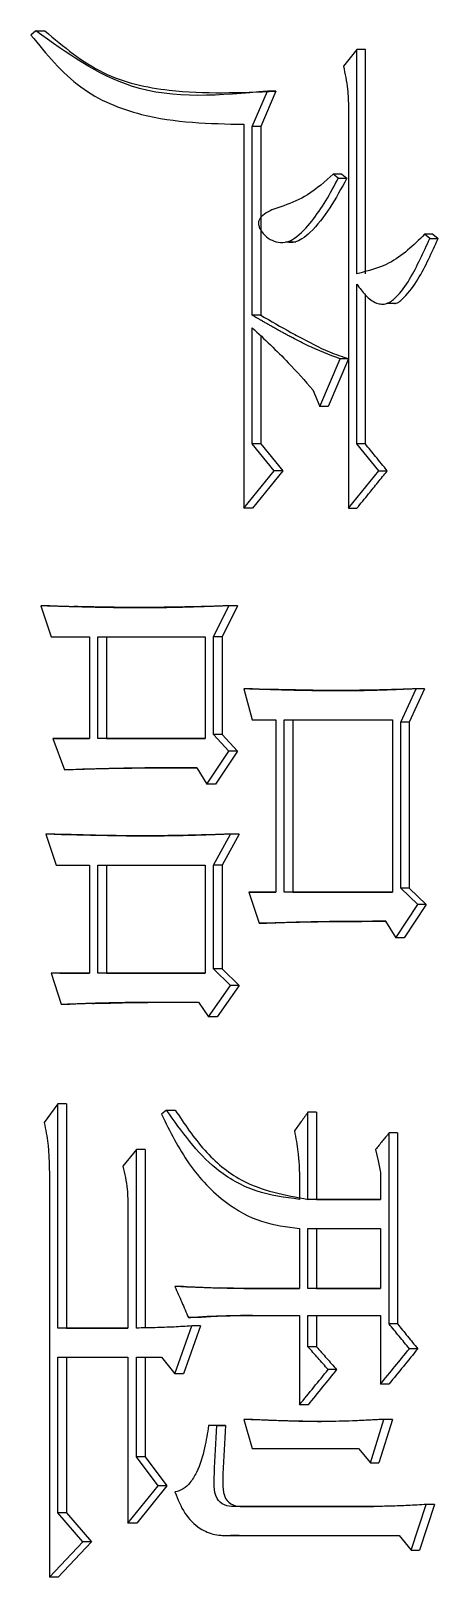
# Model space of a CAD drawing. Header units: millimetres. Extents: x 2063 to 4500, y 825 to 2548.
# Drawn here: x 3179.31 to 3181.43, y 1518.75 to 1526.81 of the extents above; entities that cross this region are included whole.
import ezdxf

# ---------------------------------------------------------------- set-up
doc = ezdxf.new("R2010")
doc.units = ezdxf.units.MM

msp = doc.modelspace()

# ---------------------------------------------------------------- linework, layer by layer
at = {"color": 7, "linetype": 'Continuous', "lineweight": 25}
for p, q in [((3179.3353, 1526.8103), (3179.3092, 1526.7887)), ((3179.3353, 1526.8103), (3179.3813, 1526.8103)), ((3181.0053, 1526.713), (3180.9349, 1526.6265)), ((3181.0053, 1525.5448), (3181.0053, 1526.713)), ((3181.0492, 1526.713), (3181.0053, 1526.713)), ((3181.0492, 1525.5448), (3181.0492, 1526.713)), ((3180.461, 1526.3128), (3180.5398, 1526.4966)), ((3180.5843, 1526.4966), (3180.5056, 1526.3128)), ((3180.5843, 1526.4966), (3180.5398, 1526.4966)), ((3180.9613, 1526.4101), (3180.9613, 1524.3224)), ((3180.4171, 1526.3236), (3180.4172, 1524.3224)), ((3180.461, 1525.3284), (3180.461, 1526.3128)), ((3180.5056, 1526.3128), (3180.461, 1526.3128)), ((3180.5056, 1526.3128), (3180.5056, 1525.3284)), ((3180.9086, 1526.0423), (3180.8822, 1526.0639)), ((3180.9263, 1526.0639), (3180.9526, 1526.0423)), ((3180.642, 1525.7112), (3180.6869, 1525.7112)), ((3181.3841, 1525.7286), (3181.3576, 1525.7503)), ((3181.401, 1525.7503), (3181.3576, 1525.7503)), ((3181.3841, 1525.7286), (3181.4275, 1525.7286)), ((3181.401, 1525.7503), (3181.4275, 1525.7286)), ((3181.0053, 1524.6577), (3181.0053, 1525.4906)), ((3181.0492, 1524.6577), (3181.0492, 1525.4344)), ((3181.1654, 1525.3918), (3181.2093, 1525.3918)), ((3180.5056, 1525.3284), (3180.461, 1525.3284)), ((3180.461, 1524.6577), (3180.461, 1525.2635)), ((3180.5056, 1525.2209), (3180.5056, 1524.6577)), ((3180.8119, 1524.8524), (3180.9174, 1525.1012)), ((3180.9613, 1525.1011), (3180.8561, 1524.8524)), ((3180.9613, 1525.1012), (3180.9174, 1525.1012)), ((3180.7768, 1524.939), (3180.8119, 1524.8524)), ((3180.8561, 1524.8524), (3180.8119, 1524.8524)), ((3180.5749, 1524.5171), (3180.461, 1524.6577)), ((3180.5056, 1524.6577), (3180.461, 1524.6577)), ((3180.5056, 1524.6577), (3180.6194, 1524.5171)), ((3181.1197, 1524.5171), (3181.0053, 1524.6577)), ((3181.0492, 1524.6577), (3181.0053, 1524.6577)), ((3180.4172, 1524.3224), (3180.5749, 1524.5171)), ((3180.6194, 1524.5171), (3180.4618, 1524.3224)), ((3180.6194, 1524.5171), (3180.5749, 1524.5171)), ((3180.9613, 1524.3224), (3181.1197, 1524.5171)), ((3181.1197, 1524.5171), (3181.1635, 1524.5171)), ((3180.4618, 1524.3224), (3180.4172, 1524.3224)), ((3180.9613, 1524.3224), (3181.0053, 1524.3224)), ((3179.3613, 1523.8139), (3179.4135, 1523.6517)), ((3179.4074, 1523.8139), (3179.3613, 1523.8139)), ((3179.4074, 1523.8139), (3179.5375, 1523.8104)), ((3180.2596, 1523.6517), (3180.3383, 1523.814)), ((3180.3831, 1523.814), (3180.3045, 1523.6517)), ((3180.3831, 1523.814), (3180.3383, 1523.814)), ((3179.4135, 1523.6517), (3179.6136, 1523.6517)), ((3179.6136, 1523.6517), (3179.6136, 1523.1216)), ((3179.6572, 1523.6517), (3180.2158, 1523.6517)), ((3179.6572, 1523.1216), (3179.6572, 1523.6517)), ((3179.7028, 1523.6517), (3179.7029, 1523.1216)), ((3180.2158, 1523.6517), (3180.2158, 1523.1216)), ((3180.2596, 1523.1433), (3180.2596, 1523.6517)), ((3180.3045, 1523.6517), (3180.2596, 1523.6517)), ((3180.3045, 1523.6517), (3180.3045, 1523.1433)), ((3180.4172, 1523.3813), (3180.461, 1523.219)), ((3180.4618, 1523.3813), (3180.4172, 1523.3813)), ((3180.4618, 1523.3813), (3180.5576, 1523.3785)), ((3181.2342, 1523.2082), (3181.3135, 1523.3813)), ((3181.357, 1523.3813), (3181.2778, 1523.2082)), ((3181.357, 1523.3813), (3181.3135, 1523.3813)), ((3180.461, 1523.219), (3180.5837, 1523.219)), ((3180.5837, 1523.219), (3180.5837, 1522.3212)), ((3180.6276, 1522.3212), (3180.6276, 1523.219)), ((3180.672, 1523.219), (3180.672, 1522.3212)), ((3181.1902, 1523.219), (3181.1902, 1522.3212)), ((3180.3384, 1523.0567), (3180.2596, 1523.1433)), ((3180.3045, 1523.1433), (3180.2596, 1523.1433)), ((3180.3045, 1523.1433), (3180.3831, 1523.0567)), ((3181.2342, 1522.3428), (3181.2342, 1523.2082)), ((3181.2778, 1523.2082), (3181.2342, 1523.2082)), ((3181.2778, 1523.2082), (3181.2778, 1522.3428)), ((3179.4222, 1523.1216), (3179.4831, 1522.9594)), ((3179.6136, 1523.1216), (3179.4222, 1523.1216)), ((3179.4222, 1523.1216), (3179.4682, 1523.1216)), ((3179.4682, 1523.1216), (3179.6136, 1523.1216)), ((3180.2158, 1523.1216), (3179.6572, 1523.1216)), ((3179.7029, 1523.1216), (3179.6572, 1523.1216)), ((3179.7029, 1523.1216), (3180.2158, 1523.1216)), ((3180.2246, 1522.8837), (3180.3384, 1523.0567)), ((3180.3831, 1523.0567), (3180.2695, 1522.8837)), ((3180.3831, 1523.0567), (3180.3384, 1523.0567)), ((3180.1721, 1522.9702), (3180.2246, 1522.8837)), ((3179.529, 1522.9594), (3179.4831, 1522.9594)), ((3180.2695, 1522.8837), (3180.2246, 1522.8837)), ((3179.3874, 1522.624), (3179.4396, 1522.4618)), ((3179.4334, 1522.624), (3179.3874, 1522.624)), ((3180.2596, 1522.4618), (3180.3471, 1522.624)), ((3180.3919, 1522.6241), (3180.3045, 1522.4618)), ((3180.3919, 1522.6241), (3180.3471, 1522.624)), ((3179.4396, 1522.4618), (3179.6136, 1522.4618)), ((3179.6136, 1522.4618), (3179.6137, 1521.8993)), ((3179.6572, 1522.4618), (3180.2158, 1522.4618)), ((3179.6572, 1521.8993), (3179.6572, 1522.4618)), ((3179.7029, 1522.4618), (3179.7029, 1521.8993)), ((3180.2158, 1522.4618), (3180.2158, 1521.8993)), ((3180.2596, 1521.9209), (3180.2596, 1522.4618)), ((3180.3045, 1522.4618), (3180.2596, 1522.4618)), ((3180.3045, 1522.4618), (3180.3045, 1521.9209)), ((3181.3224, 1522.2563), (3181.2342, 1522.3428)), ((3181.2778, 1522.3428), (3181.2342, 1522.3428)), ((3181.2778, 1522.3428), (3181.3659, 1522.2563)), ((3180.4435, 1522.3212), (3180.496, 1522.1589)), ((3180.5837, 1522.3212), (3180.4435, 1522.3212)), ((3180.4435, 1522.3212), (3180.4881, 1522.3212)), ((3180.4881, 1522.3212), (3180.5837, 1522.3212)), ((3180.672, 1522.3212), (3180.6276, 1522.3212)), ((3181.2078, 1522.0832), (3181.3224, 1522.2563)), ((3181.3659, 1522.2563), (3181.2514, 1522.0832)), ((3181.3659, 1522.2563), (3181.3224, 1522.2563)), ((3181.1549, 1522.1697), (3181.2078, 1522.0832)), ((3180.5406, 1522.1589), (3180.496, 1522.1589)), ((3181.2514, 1522.0832), (3181.2078, 1522.0832)), ((3179.4135, 1521.8993), (3179.4657, 1521.737)), ((3179.6137, 1521.8993), (3179.4135, 1521.8993)), ((3179.4595, 1521.8993), (3179.4135, 1521.8993)), ((3179.4595, 1521.8993), (3179.6137, 1521.8993)), ((3180.2158, 1521.8993), (3179.6572, 1521.8993)), ((3179.7029, 1521.8993), (3179.6572, 1521.8993)), ((3179.7029, 1521.8993), (3180.2158, 1521.8993)), ((3180.3471, 1521.8344), (3180.2596, 1521.9209)), ((3180.3045, 1521.9209), (3180.2596, 1521.9209)), ((3180.3045, 1521.9209), (3180.3919, 1521.8344)), ((3180.2333, 1521.6721), (3180.3471, 1521.8344)), ((3180.3919, 1521.8344), (3180.2783, 1521.6721)), ((3180.3919, 1521.8344), (3180.3471, 1521.8344)), ((3179.4657, 1521.737), (3179.5116, 1521.737)), ((3179.6536, 1521.7422), (3179.5116, 1521.737)), ((3180.1809, 1521.7478), (3180.2333, 1521.6721)), ((3180.2783, 1521.6721), (3180.2333, 1521.6721)), ((3179.4483, 1521.2178), (3179.3787, 1521.1204)), ((3179.4483, 1520.0495), (3179.4483, 1521.2178)), ((3179.4942, 1521.2178), (3179.4483, 1521.2178)), ((3179.4942, 1521.2178), (3179.4942, 1520.0495)), ((3180.0148, 1521.1854), (3179.9886, 1521.1637)), ((3180.0148, 1521.1854), (3180.06, 1521.1854)), ((3180.7505, 1520.7202), (3180.7505, 1521.1745)), ((3180.7947, 1521.1745), (3180.7505, 1521.1745)), ((3180.7947, 1521.1745), (3180.7947, 1520.7202)), ((3181.1726, 1520.0712), (3181.1726, 1521.0664)), ((3181.2163, 1521.0664), (3181.1726, 1521.0664)), ((3181.2163, 1521.0664), (3181.2163, 1520.0712)), ((3179.8577, 1520.9798), (3179.7879, 1520.8933)), ((3179.8577, 1520.0495), (3179.8577, 1520.9798)), ((3179.9031, 1520.9798), (3179.8577, 1520.9798)), ((3179.9031, 1520.9798), (3179.9031, 1520.0495)), ((3179.4048, 1520.8608), (3179.4048, 1518.7514)), ((3180.7066, 1520.8176), (3180.7066, 1520.7202)), ((3181.1285, 1520.8608), (3181.1285, 1520.7202)), ((3181.1285, 1520.7202), (3180.7505, 1520.7202)), ((3180.7947, 1520.7202), (3180.7505, 1520.7202)), ((3180.7947, 1520.7202), (3181.1285, 1520.7202)), ((3179.8141, 1520.6769), (3179.8141, 1520.0495)), ((3180.7066, 1520.5688), (3180.7066, 1520.2551)), ((3180.7505, 1520.5688), (3181.1285, 1520.5688)), ((3180.7505, 1520.2551), (3180.7505, 1520.5688)), ((3180.7947, 1520.5688), (3180.7947, 1520.2551)), ((3181.1285, 1520.5688), (3181.1285, 1520.2551)), ((3180.1036, 1520.2659), (3180.0585, 1520.2659)), ((3180.4167, 1520.2558), (3180.4619, 1520.2551)), ((3180.7066, 1520.2551), (3180.4172, 1520.2551)), ((3180.4172, 1520.2551), (3180.4619, 1520.2551)), ((3180.4619, 1520.2551), (3180.7066, 1520.2551)), ((3181.1285, 1520.2551), (3180.7505, 1520.2551)), ((3180.7947, 1520.2551), (3180.7505, 1520.2551)), ((3180.7947, 1520.2551), (3181.1285, 1520.2551)), ((3180.1735, 1520.1036), (3180.1284, 1520.1036)), ((3180.4172, 1520.1144), (3180.7066, 1520.1144)), ((3180.4619, 1520.1144), (3180.4172, 1520.1144)), ((3180.7066, 1520.1144), (3180.7066, 1519.6493)), ((3180.7505, 1520.1144), (3181.1285, 1520.1144)), ((3180.7505, 1519.9522), (3180.7505, 1520.1144)), ((3180.7947, 1520.1144), (3180.7947, 1519.9522)), ((3181.1285, 1520.1144), (3181.1285, 1519.7575)), ((3181.2163, 1520.0712), (3181.1726, 1520.0712)), ((3179.8141, 1520.0495), (3179.4483, 1520.0495)), ((3179.4942, 1520.0495), (3179.4483, 1520.0495)), ((3179.4942, 1520.0495), (3179.8141, 1520.0495)), ((3180.0585, 1519.8115), (3180.1459, 1520.0603)), ((3180.1909, 1520.0603), (3180.1036, 1519.8115)), ((3180.1909, 1520.0603), (3180.1459, 1520.0603)), ((3180.7947, 1519.9522), (3180.7505, 1519.9522)), ((3181.3219, 1519.9414), (3181.2783, 1519.9414)), ((3179.4483, 1519.8981), (3179.8141, 1519.8981)), ((3179.4483, 1519.0868), (3179.4483, 1519.8981)), ((3179.4942, 1519.8981), (3179.4943, 1519.0868)), ((3179.8141, 1519.8981), (3179.8141, 1519.0327)), ((3179.8577, 1519.8981), (3179.9886, 1519.8981)), ((3179.8577, 1519.3789), (3179.8577, 1519.8981)), ((3179.9031, 1519.8981), (3179.9031, 1519.3789)), ((3179.9886, 1519.8981), (3180.0585, 1519.8115)), ((3180.9, 1519.8332), (3180.8559, 1519.8332)), ((3180.1036, 1519.8115), (3180.0585, 1519.8115)), ((3181.1723, 1519.7575), (3181.1285, 1519.7575)), ((3180.7509, 1519.6493), (3180.7066, 1519.6493)), ((3180.2771, 1519.5411), (3180.2334, 1519.5411)), ((3180.2783, 1519.5411), (3180.2334, 1519.5411)), ((3180.2771, 1519.5411), (3180.322, 1519.5411)), ((3180.4172, 1519.5736), (3180.461, 1519.4221)), ((3180.4619, 1519.5736), (3180.4172, 1519.5736)), ((3181.0757, 1519.3464), (3181.1462, 1519.5736)), ((3181.1899, 1519.5736), (3181.1195, 1519.3464)), ((3181.1899, 1519.5736), (3181.1462, 1519.5736)), ((3179.9712, 1519.2274), (3179.8577, 1519.3789)), ((3179.9031, 1519.3789), (3179.8577, 1519.3789)), ((3179.9031, 1519.3789), (3180.0164, 1519.2274)), ((3181.0141, 1519.4221), (3181.0757, 1519.3464)), ((3181.0757, 1519.3464), (3181.1195, 1519.3464)), ((3179.8141, 1519.0327), (3179.9712, 1519.2274)), ((3180.0164, 1519.2274), (3179.8596, 1519.0327)), ((3180.0164, 1519.2274), (3179.9712, 1519.2274)), ((3180.4093, 1519.1192), (3180.3645, 1519.1192)), ((3181.0934, 1519.1192), (3180.3646, 1519.1192)), ((3180.4094, 1519.1192), (3181.0935, 1519.1192)), ((3181.2871, 1518.8921), (3181.3665, 1519.1301)), ((3181.4099, 1519.1301), (3181.3307, 1518.8921)), ((3181.4099, 1519.1301), (3181.3665, 1519.1301)), ((3179.5788, 1518.9353), (3179.4483, 1519.0868)), ((3179.4943, 1519.0868), (3179.4483, 1519.0868)), ((3179.4943, 1519.0868), (3179.6246, 1518.9353)), ((3179.8596, 1519.0327), (3179.8141, 1519.0327)), ((3180.305, 1518.9683), (3180.3395, 1518.9684)), ((3180.3471, 1518.9678), (3181.2254, 1518.9678)), ((3180.3919, 1518.9678), (3180.3471, 1518.9678)), ((3181.2254, 1518.9678), (3181.2871, 1518.8921)), ((3179.4048, 1518.7514), (3179.5788, 1518.9353)), ((3179.6246, 1518.9353), (3179.4508, 1518.7514)), ((3179.6246, 1518.9353), (3179.5788, 1518.9353)), ((3181.2871, 1518.8921), (3181.3307, 1518.8921)), ((3179.4508, 1518.7514), (3179.4048, 1518.7514))]:
    msp.add_line(p, q, dxfattribs=at)
at = {"color": 7, "linetype": 'Continuous', "lineweight": 25, "flags": 128}
for points in [[(3180.9263, 1526.0639), (3180.9099, 1526.0639), (3180.8961, 1526.0639), (3180.8822, 1526.0639)], [(3180.9086, 1526.0423), (3180.9249, 1526.0423), (3180.9388, 1526.0423), (3180.9526, 1526.0423)], [(3181.1021, 1520.9798), (3181.1153, 1520.9203), (3181.1285, 1520.8608)]]:
    msp.add_lwpolyline(points, dxfattribs=at)
at = {"color": 7, "linetype": 'Continuous', "lineweight": 25}
for points, knots in [([(3179.3092, 1526.7887), (3179.3897, 1526.6899), (3179.548, 1526.4957), (3179.9447, 1526.3333), (3180.2382, 1526.3273), (3180.4171, 1526.3236)], [0, 0, 0, 0, 0.287817, 0.565935, 1, 1, 1, 1]), ([(3180.5398, 1526.4966), (3180.2967, 1526.474), (3179.8604, 1526.4334), (3179.4964, 1526.6946), (3179.3353, 1526.8103)], [0, 0, 0, 0, 0.55707, 1, 1, 1, 1]), ([(3179.3813, 1526.8103), (3179.4788, 1526.7286), (3179.6713, 1526.5671), (3180.0962, 1526.4754), (3180.3992, 1526.4886), (3180.5843, 1526.4966)], [0, 0, 0, 0, 0.284866, 0.563033, 1, 1, 1, 1]), ([(3180.9349, 1526.6265), (3180.9437, 1526.5867), (3180.9593, 1526.5156), (3180.9607, 1526.4424), (3180.9613, 1526.4101)], [0, 0, 0, 0, 0.558835, 1, 1, 1, 1]), ([(3180.8822, 1526.0639), (3180.839, 1526.0254), (3180.7609, 1525.9556), (3180.6408, 1525.9015), (3180.5554, 1525.8783), (3180.5133, 1525.8492), (3180.4983, 1525.8287), (3180.4933, 1525.8149), (3180.4933, 1525.7991), (3180.5004, 1525.7775), (3180.5197, 1525.7494), (3180.5524, 1525.7214), (3180.5965, 1525.7066), (3180.6415, 1525.7073), (3180.7051, 1525.7417), (3180.7722, 1525.8173), (3180.8461, 1525.9248), (3180.8875, 1526.0027), (3180.9086, 1526.0423)], [0, 0, 0, 0, 0.156027, 0.282026, 0.363634, 0.404884, 0.41922, 0.430594, 0.442017, 0.458331, 0.488158, 0.530974, 0.573109, 0.616801, 0.655305, 0.770242, 0.882988, 1, 1, 1, 1]), ([(3180.9526, 1526.0423), (3180.9243, 1525.9898), (3180.8696, 1525.8881), (3180.7887, 1525.7828), (3180.7235, 1525.7261), (3180.6823, 1525.7077), (3180.6522, 1525.7053), (3180.6376, 1525.7104), (3180.6358, 1525.711)], [0, 0, 0, 0, 0.360577, 0.697912, 0.810602, 0.899188, 0.988121, 1, 1, 1, 1]), ([(3181.3576, 1525.7503), (3181.2993, 1525.6932), (3181.1963, 1525.5923), (3181.0632, 1525.5591), (3181.0053, 1525.5448)], [0, 0, 0, 0, 0.565391, 1, 1, 1, 1]), ([(3181.0053, 1525.4906), (3181.0196, 1525.4704), (3181.0477, 1525.4307), (3181.0936, 1525.3939), (3181.1335, 1525.3848), (3181.1698, 1525.3896), (3181.2245, 1525.4321), (3181.3027, 1525.5461), (3181.3517, 1525.6561), (3181.3841, 1525.7286)], [0, 0, 0, 0, 0.120818, 0.238007, 0.284295, 0.33086, 0.424999, 0.620775, 1, 1, 1, 1]), ([(3181.201, 1525.3896), (3181.2019, 1525.3897), (3181.2208, 1525.392), (3181.2677, 1525.4349), (3181.3465, 1525.5443), (3181.3953, 1525.6554), (3181.4275, 1525.7286)], [0, 0, 0, 0, 0.007364, 0.146944, 0.437347, 1, 1, 1, 1]), ([(3180.9174, 1525.1012), (3180.8615, 1525.1225), (3180.7778, 1525.1543), (3180.6945, 1525.1979), (3180.6614, 1525.2154), (3180.6482, 1525.2225), (3180.635, 1525.2296), (3180.6235, 1525.2359), (3180.6152, 1525.2404), (3180.6087, 1525.2441), (3180.6021, 1525.2477), (3180.5955, 1525.2514), (3180.589, 1525.255), (3180.5808, 1525.2596), (3180.5743, 1525.2633), (3180.5677, 1525.267), (3180.5612, 1525.2707), (3180.5547, 1525.2744), (3180.5465, 1525.2791), (3180.54, 1525.2828), (3180.5318, 1525.2875), (3180.5253, 1525.2912), (3180.5188, 1525.2949), (3180.5123, 1525.2987), (3180.5058, 1525.3024), (3180.4976, 1525.3071), (3180.4911, 1525.3109), (3180.483, 1525.3156), (3180.4765, 1525.3194), (3180.4686, 1525.3239), (3180.464, 1525.3266), (3180.461, 1525.3284)], [0, 0, 0, 0, 0.353012, 0.528911, 0.550896, 0.572881, 0.61685, 0.638835, 0.649827, 0.671812, 0.682805, 0.693797, 0.715782, 0.726774, 0.748759, 0.759751, 0.770744, 0.792728, 0.803721, 0.825706, 0.836698, 0.858683, 0.869675, 0.880667, 0.902652, 0.913645, 0.935629, 0.946622, 0.968606, 0.979599, 1, 1, 1, 1]), ([(3180.5056, 1525.3284), (3180.5576, 1525.2982), (3180.6226, 1525.2604), (3180.7413, 1525.1961), (3180.839, 1525.1439), (3180.9283, 1525.1128), (3180.9614, 1525.1012)], [0, 0, 0, 0, 0.352069, 0.440085, 0.792293, 1, 1, 1, 1]), ([(3180.461, 1525.2635), (3180.4925, 1525.2335), (3180.5556, 1525.1736), (3180.6633, 1525.0682), (3180.7346, 1524.987), (3180.7768, 1524.939)], [0, 0, 0, 0, 0.28957, 0.579171, 1, 1, 1, 1]), ([(3181.1635, 1524.5171), (3181.1533, 1524.5296), (3181.133, 1524.5545), (3181.0949, 1524.6014), (3181.067, 1524.6358), (3181.0492, 1524.6577)], [0, 0, 0, 0, 0.266401, 0.532803, 1, 1, 1, 1]), ([(3181.0053, 1524.3224), (3181.0256, 1524.3473), (3181.0621, 1524.3923), (3181.1148, 1524.4572), (3181.1472, 1524.4971), (3181.1635, 1524.5171)], [0, 0, 0, 0, 0.384798, 0.692399, 1, 1, 1, 1]), ([(3180.3383, 1523.814), (3180.332, 1523.8137), (3180.3224, 1523.8134), (3180.3097, 1523.8129), (3180.3002, 1523.8126), (3180.2906, 1523.8122), (3180.2811, 1523.8119), (3180.2716, 1523.8115), (3180.262, 1523.8112), (3180.2525, 1523.8108), (3180.243, 1523.8105), (3180.2334, 1523.8102), (3180.2239, 1523.8098), (3180.2112, 1523.8094), (3180.1985, 1523.809), (3180.1858, 1523.8086), (3180.1762, 1523.8083), (3180.1667, 1523.808), (3180.154, 1523.8076), (3180.1381, 1523.8071), (3180.119, 1523.8066), (3180.1, 1523.806), (3180.0809, 1523.8056), (3180.0619, 1523.8051), (3180.0428, 1523.8047), (3180.0238, 1523.8043), (3180.0047, 1523.804), (3179.9857, 1523.8037), (3179.9666, 1523.8035), (3179.9476, 1523.8033), (3179.9222, 1523.8032), (3179.8968, 1523.8031), (3179.8715, 1523.8031), (3179.8334, 1523.8032), (3179.7763, 1523.8036), (3179.7193, 1523.8045), (3179.675, 1523.8053), (3179.6433, 1523.8059), (3179.6117, 1523.8067), (3179.5863, 1523.8074), (3179.5674, 1523.8078), (3179.5515, 1523.8083), (3179.5389, 1523.8086), (3179.5294, 1523.8089), (3179.5199, 1523.8091), (3179.5104, 1523.8094), (3179.5009, 1523.8097), (3179.4915, 1523.8099), (3179.482, 1523.8102), (3179.4693, 1523.8106), (3179.4567, 1523.811), (3179.4441, 1523.8114), (3179.4362, 1523.8116), (3179.4298, 1523.8118), (3179.4251, 1523.812), (3179.4204, 1523.8121), (3179.4156, 1523.8123), (3179.4109, 1523.8124), (3179.4046, 1523.8126), (3179.3982, 1523.8128), (3179.3919, 1523.813), (3179.3872, 1523.8131), (3179.3824, 1523.8133), (3179.3777, 1523.8134), (3179.373, 1523.8136), (3179.3675, 1523.8137), (3179.3636, 1523.8139), (3179.3613, 1523.8139)], [0, 0, 0, 0, 0.019469, 0.029204, 0.038938, 0.048673, 0.058408, 0.068142, 0.077877, 0.087611, 0.097346, 0.107081, 0.116815, 0.12655, 0.146019, 0.155754, 0.165488, 0.175223, 0.184958, 0.204427, 0.223896, 0.243365, 0.262835, 0.282304, 0.301773, 0.321242, 0.340712, 0.360181, 0.37965, 0.399119, 0.418589, 0.457527, 0.476996, 0.496466, 0.574343, 0.65222, 0.67169, 0.710628, 0.749567, 0.769036, 0.788505, 0.807974, 0.817709, 0.827444, 0.837178, 0.846913, 0.856647, 0.866382, 0.876117, 0.885851, 0.90532, 0.915055, 0.92479, 0.929657, 0.934524, 0.939392, 0.944259, 0.949126, 0.953994, 0.963728, 0.968595, 0.973463, 0.97833, 0.983197, 0.988065, 0.992932, 1, 1, 1, 1]), ([(3180.248, 1523.8111), (3180.2481, 1523.8111), (3180.2481, 1523.8111), (3180.2473, 1523.8111), (3180.2374, 1523.8109), (3180.1176, 1523.808), (3179.8595, 1523.8028), (3179.6438, 1523.8076), (3179.5329, 1523.8101)], [0, 0, 0, 0, 0.000769, 0.002148, 0.006887, 0.052383, 0.512854, 1, 1, 1, 1]), ([(3181.3135, 1523.3813), (3181.3072, 1523.381), (3181.2945, 1523.3804), (3181.2786, 1523.3797), (3181.2627, 1523.3791), (3181.25, 1523.3785), (3181.2341, 1523.3779), (3181.2214, 1523.3773), (3181.2056, 1523.3767), (3181.1929, 1523.3762), (3181.177, 1523.3756), (3181.1643, 1523.3751), (3181.1484, 1523.3745), (3181.1358, 1523.3741), (3181.1199, 1523.3736), (3181.1072, 1523.3732), (3181.0913, 1523.3727), (3181.0786, 1523.3724), (3181.0628, 1523.372), (3181.0501, 1523.3717), (3181.0374, 1523.3715), (3181.0247, 1523.3713), (3181.012, 1523.3711), (3180.9962, 1523.3708), (3180.9835, 1523.3707), (3180.9676, 1523.3705), (3180.9549, 1523.3705), (3180.9391, 1523.3704), (3180.9264, 1523.3703), (3180.9106, 1523.3703), (3180.8979, 1523.3703), (3180.882, 1523.3704), (3180.8472, 1523.3705), (3180.8028, 1523.371), (3180.7585, 1523.3717), (3180.7332, 1523.3722), (3180.7174, 1523.3725), (3180.7015, 1523.3729), (3180.6889, 1523.3731), (3180.6731, 1523.3735), (3180.6604, 1523.3738), (3180.6446, 1523.3742), (3180.6319, 1523.3746), (3180.6161, 1523.375), (3180.6035, 1523.3754), (3180.5877, 1523.3758), (3180.575, 1523.3762), (3180.5592, 1523.3767), (3180.5466, 1523.3771), (3180.5339, 1523.3775), (3180.5213, 1523.3779), (3180.5087, 1523.3783), (3180.4929, 1523.3788), (3180.4802, 1523.3792), (3180.4645, 1523.3797), (3180.4518, 1523.3801), (3180.435, 1523.3807), (3180.4245, 1523.381), (3180.4172, 1523.3813)], [0, 0, 0, 0, 0.021203, 0.042406, 0.053008, 0.074211, 0.084813, 0.106016, 0.116618, 0.137821, 0.148423, 0.169626, 0.180228, 0.201431, 0.212032, 0.233236, 0.243837, 0.265041, 0.275642, 0.296845, 0.307447, 0.318049, 0.339252, 0.349854, 0.371057, 0.381658, 0.402862, 0.413463, 0.434667, 0.445268, 0.466472, 0.477073, 0.498276, 0.58309, 0.625497, 0.6467, 0.667903, 0.678505, 0.699708, 0.71031, 0.731513, 0.742114, 0.763318, 0.773919, 0.795123, 0.805724, 0.826927, 0.837529, 0.858732, 0.869334, 0.879936, 0.901139, 0.91174, 0.932944, 0.943545, 0.964749, 0.97535, 1, 1, 1, 1]), ([(3181.2666, 1523.3793), (3181.2666, 1523.3793), (3181.2669, 1523.3793), (3181.2656, 1523.3793), (3181.2611, 1523.3791), (3181.147, 1523.3755), (3180.8928, 1523.3699), (3180.6713, 1523.3754), (3180.5527, 1523.3783)], [0, 0, 0, 0, 0.000307, 0.006653, 0.012934, 0.04093, 0.486725, 1, 1, 1, 1]), ([(3180.6276, 1523.219), (3180.7212, 1523.219), (3180.9084, 1523.219), (3181.0963, 1523.219), (3181.1902, 1523.219)], [0, 0, 0, 0, 0.499996, 1, 1, 1, 1]), ([(3179.4831, 1522.9594), (3179.5153, 1522.9609), (3179.5635, 1522.9631), (3179.6199, 1522.9646), (3179.6481, 1522.9652), (3179.6763, 1522.9658), (3179.7609, 1522.9675), (3179.8456, 1522.9687), (3179.9182, 1522.9692), (3179.9304, 1522.9692), (3179.9425, 1522.9693), (3179.9546, 1522.9694), (3179.9647, 1522.9695), (3179.9748, 1522.9695), (3179.9849, 1522.9696), (3179.997, 1522.9696), (3180.0091, 1522.9697), (3180.0192, 1522.9697), (3180.0293, 1522.9698), (3180.0394, 1522.9698), (3180.0515, 1522.9699), (3180.0616, 1522.9699), (3180.0717, 1522.9699), (3180.0818, 1522.97), (3180.0919, 1522.97), (3180.1, 1522.97), (3180.1061, 1522.97), (3180.1121, 1522.97), (3180.1172, 1522.9701), (3180.1223, 1522.9701), (3180.1273, 1522.9701), (3180.1334, 1522.9701), (3180.1384, 1522.9701), (3180.1435, 1522.9701), (3180.1485, 1522.9701), (3180.1546, 1522.9702), (3180.1597, 1522.9702), (3180.1655, 1522.9702), (3180.1693, 1522.9702), (3180.1721, 1522.9702)], [0, 0, 0, 0, 0.14049, 0.210735, 0.245858, 0.263419, 0.333664, 0.614647, 0.632209, 0.64977, 0.667331, 0.684892, 0.702453, 0.711234, 0.728795, 0.746356, 0.763918, 0.781479, 0.790259, 0.80782, 0.825382, 0.842943, 0.851723, 0.869285, 0.886846, 0.895626, 0.904407, 0.913188, 0.921968, 0.926359, 0.935139, 0.94392, 0.9527, 0.957091, 0.965871, 0.974652, 0.983432, 0.987823, 1, 1, 1, 1]), ([(3180.1722, 1522.97), (3180.1225, 1522.9699), (3180.0081, 1522.9696), (3179.7936, 1522.9682), (3179.6291, 1522.9627), (3179.529, 1522.9594)], [0, 0, 0, 0, 0.23129, 0.53224, 1, 1, 1, 1]), ([(3180.3471, 1522.624), (3180.3424, 1522.6239), (3180.3354, 1522.6236), (3180.326, 1522.6232), (3180.319, 1522.623), (3180.3119, 1522.6227), (3180.3049, 1522.6224), (3180.2978, 1522.6222), (3180.2908, 1522.6219), (3180.2838, 1522.6216), (3180.2767, 1522.6214), (3180.2697, 1522.6211), (3180.2627, 1522.6209), (3180.2556, 1522.6206), (3180.2486, 1522.6204), (3180.2416, 1522.6201), (3180.2322, 1522.6198), (3180.2228, 1522.6194), (3180.2134, 1522.6191), (3180.2064, 1522.6189), (3180.1993, 1522.6186), (3180.1923, 1522.6184), (3180.1853, 1522.6182), (3180.1783, 1522.618), (3180.1712, 1522.6177), (3180.1642, 1522.6175), (3180.1572, 1522.6173), (3180.1501, 1522.6171), (3180.1431, 1522.6169), (3180.1337, 1522.6166), (3180.1243, 1522.6164), (3180.115, 1522.6161), (3180.1009, 1522.6158), (3180.0704, 1522.6151), (3180.033, 1522.6144), (3180.0002, 1522.614), (3179.9838, 1522.6138), (3179.9744, 1522.6137), (3179.9674, 1522.6137), (3179.9604, 1522.6136), (3179.9534, 1522.6136), (3179.9463, 1522.6136), (3179.9393, 1522.6135), (3179.9323, 1522.6135), (3179.9229, 1522.6135), (3179.9136, 1522.6135), (3179.9042, 1522.6135), (3179.8972, 1522.6135), (3179.8902, 1522.6135), (3179.8831, 1522.6135), (3179.8761, 1522.6136), (3179.8691, 1522.6136), (3179.8621, 1522.6136), (3179.8551, 1522.6137), (3179.848, 1522.6137), (3179.841, 1522.6138), (3179.834, 1522.6138), (3179.827, 1522.6139), (3179.82, 1522.614), (3179.813, 1522.614), (3179.8036, 1522.6141), (3179.7942, 1522.6142), (3179.7849, 1522.6143), (3179.7779, 1522.6144), (3179.7709, 1522.6145), (3179.7639, 1522.6146), (3179.7568, 1522.6147), (3179.7428, 1522.6149), (3179.7124, 1522.6155), (3179.6751, 1522.6162), (3179.6424, 1522.6169), (3179.626, 1522.6173), (3179.6167, 1522.6176), (3179.6097, 1522.6177), (3179.6027, 1522.6179), (3179.5957, 1522.6181), (3179.5887, 1522.6183), (3179.5817, 1522.6184), (3179.5723, 1522.6187), (3179.563, 1522.6189), (3179.5536, 1522.6192), (3179.5466, 1522.6194), (3179.5396, 1522.6196), (3179.5327, 1522.6198), (3179.5257, 1522.62), (3179.5187, 1522.6202), (3179.5117, 1522.6204), (3179.5047, 1522.6206), (3179.4977, 1522.6208), (3179.4907, 1522.621), (3179.4837, 1522.6212), (3179.4743, 1522.6214), (3179.465, 1522.6217), (3179.4557, 1522.622), (3179.4487, 1522.6222), (3179.4417, 1522.6224), (3179.4347, 1522.6226), (3179.4277, 1522.6228), (3179.4207, 1522.623), (3179.4137, 1522.6232), (3179.4067, 1522.6235), (3179.398, 1522.6237), (3179.3915, 1522.6239), (3179.3874, 1522.624)], [0, 0, 0, 0, 0.014624, 0.021936, 0.029248, 0.036561, 0.043873, 0.051185, 0.058497, 0.065809, 0.073121, 0.080433, 0.087745, 0.095057, 0.102369, 0.109682, 0.116994, 0.131618, 0.13893, 0.146242, 0.153554, 0.160866, 0.168178, 0.17549, 0.182803, 0.190115, 0.197427, 0.204739, 0.212051, 0.219363, 0.233987, 0.241299, 0.248611, 0.27786, 0.336357, 0.365605, 0.38023, 0.387542, 0.394854, 0.402166, 0.409478, 0.41679, 0.424102, 0.431414, 0.438727, 0.453351, 0.460663, 0.467975, 0.475287, 0.482599, 0.489911, 0.497223, 0.504535, 0.511848, 0.51916, 0.526472, 0.533784, 0.541096, 0.548408, 0.55572, 0.563032, 0.577656, 0.584969, 0.592281, 0.599593, 0.606905, 0.614217, 0.621529, 0.650778, 0.709274, 0.738523, 0.753147, 0.760459, 0.767771, 0.775083, 0.782395, 0.789708, 0.79702, 0.804332, 0.818956, 0.826268, 0.83358, 0.840892, 0.848204, 0.855516, 0.862829, 0.870141, 0.877453, 0.884765, 0.892077, 0.899389, 0.906701, 0.921325, 0.928638, 0.93595, 0.943262, 0.950574, 0.957886, 0.965198, 0.97251, 0.979822, 0.987134, 1, 1, 1, 1]), ([(3179.4334, 1522.624), (3179.4428, 1522.6237), (3179.4567, 1522.6231), (3179.4748, 1522.6224), (3179.4835, 1522.6221), (3179.4875, 1522.622)], [0, 0, 0, 0, 0.517155, 0.775732, 1, 1, 1, 1]), ([(3180.2934, 1522.622), (3180.2924, 1522.622), (3180.2906, 1522.6219), (3180.2383, 1522.6203), (3180.09, 1522.6165), (3179.8884, 1522.6143), (3179.7072, 1522.6163), (3179.5828, 1522.6192), (3179.5271, 1522.6208), (3179.5005, 1522.6216), (3179.492, 1522.6218), (3179.4892, 1522.6219), (3179.4873, 1522.622)], [0, 0, 0, 0, 0.026122, 0.044146, 0.255979, 0.501618, 0.750557, 0.872355, 0.935088, 0.962148, 0.974945, 1, 1, 1, 1]), ([(3181.1902, 1522.3212), (3181.0963, 1522.3212), (3180.9084, 1522.3212), (3180.7212, 1522.3212), (3180.6276, 1522.3212)], [0, 0, 0, 0, 0.4999959, 1, 1, 1, 1]), ([(3180.672, 1522.3212), (3180.7655, 1522.3212), (3180.938, 1522.3212), (3181.111, 1522.3212), (3181.1902, 1522.3212)], [0, 0, 0, 0, 0.542086, 1, 1, 1, 1]), ([(3180.496, 1522.1589), (3180.5215, 1522.16), (3180.5533, 1522.1614), (3180.5915, 1522.1628), (3180.6106, 1522.1634), (3180.6488, 1522.1644), (3180.7316, 1522.1661), (3180.8208, 1522.1678), (3180.891, 1522.1684), (3180.9134, 1522.1686), (3180.9261, 1522.1687), (3180.9357, 1522.1688), (3180.9453, 1522.1688), (3180.9549, 1522.1689), (3180.9644, 1522.169), (3180.974, 1522.169), (3180.9836, 1522.1691), (3180.9932, 1522.1691), (3181.0028, 1522.1692), (3181.0123, 1522.1692), (3181.0251, 1522.1693), (3181.0379, 1522.1693), (3181.0507, 1522.1694), (3181.0603, 1522.1694), (3181.0682, 1522.1694), (3181.0746, 1522.1695), (3181.0794, 1522.1695), (3181.0842, 1522.1695), (3181.089, 1522.1695), (3181.0954, 1522.1695), (3181.1018, 1522.1696), (3181.1082, 1522.1696), (3181.113, 1522.1696), (3181.1178, 1522.1696), (3181.1226, 1522.1696), (3181.1274, 1522.1696), (3181.1322, 1522.1697), (3181.137, 1522.1697), (3181.1417, 1522.1697), (3181.1477, 1522.1697), (3181.1521, 1522.1697), (3181.1549, 1522.1697)], [0, 0, 0, 0, 0.11615, 0.145188, 0.174226, 0.203263, 0.319414, 0.551716, 0.609791, 0.638828, 0.653347, 0.667866, 0.682385, 0.696903, 0.711422, 0.725941, 0.74046, 0.754978, 0.769497, 0.784016, 0.798535, 0.827572, 0.842091, 0.85661, 0.871129, 0.878388, 0.885647, 0.892907, 0.900166, 0.907426, 0.921944, 0.929204, 0.936463, 0.943723, 0.950982, 0.958241, 0.965501, 0.97276, 0.98002, 0.987279, 1, 1, 1, 1]), ([(3181.155, 1522.1696), (3181.1184, 1522.1695), (3181.0563, 1522.1693), (3180.9878, 1522.1688), (3180.9527, 1522.1686), (3180.94, 1522.1685), (3180.9272, 1522.1684), (3180.9144, 1522.1682), (3180.8921, 1522.168), (3180.8251, 1522.1672), (3180.7047, 1522.1652), (3180.5972, 1522.1611), (3180.5406, 1522.1589)], [0, 0, 0, 0, 0.178238, 0.302779, 0.333914, 0.349482, 0.36505, 0.396185, 0.411753, 0.474024, 0.723108, 1, 1, 1, 1]), ([(3179.4657, 1521.737), (3179.4697, 1521.7372), (3179.4816, 1521.7377), (3179.4975, 1521.7383), (3179.5133, 1521.7389), (3179.5292, 1521.7395), (3179.5491, 1521.7403), (3179.5729, 1521.7412), (3179.5967, 1521.7421), (3179.6166, 1521.7427), (3179.6444, 1521.7437), (3179.6961, 1521.7452), (3179.7518, 1521.7465), (3179.7956, 1521.7471), (3179.8155, 1521.7474), (3179.8354, 1521.7477), (3179.8593, 1521.7479), (3179.8832, 1521.7481), (3179.9071, 1521.7482), (3179.931, 1521.7483), (3179.955, 1521.7484), (3179.9749, 1521.7484), (3179.9948, 1521.7484), (3180.0148, 1521.7484), (3180.0347, 1521.7484), (3180.0507, 1521.7484), (3180.0626, 1521.7483), (3180.0746, 1521.7483), (3180.0866, 1521.7482), (3180.0985, 1521.7482), (3180.1105, 1521.7482), (3180.1225, 1521.7481), (3180.1344, 1521.7481), (3180.1444, 1521.748), (3180.1524, 1521.748), (3180.1574, 1521.748), (3180.1624, 1521.7479), (3180.1674, 1521.7479), (3180.1739, 1521.7479), (3180.1784, 1521.7479), (3180.1809, 1521.7478)], [0, 0, 0, 0, 0.016701, 0.050103, 0.066804, 0.083505, 0.116907, 0.150309, 0.183711, 0.217114, 0.233815, 0.300619, 0.434229, 0.467631, 0.484332, 0.517734, 0.551136, 0.584538, 0.617941, 0.651343, 0.684745, 0.718147, 0.734848, 0.76825, 0.801652, 0.818353, 0.835054, 0.851755, 0.868456, 0.885157, 0.901858, 0.918559, 0.93526, 0.951962, 0.960312, 0.968663, 0.972838, 0.981188, 0.989539, 1, 1, 1, 1]), ([(3179.6288, 1521.7412), (3179.6288, 1521.7412), (3179.6287, 1521.7412), (3179.6309, 1521.7412), (3179.7001, 1521.7431), (3179.8477, 1521.7468), (3179.9997, 1521.7478), (3180.082, 1521.7479), (3180.1238, 1521.7479), (3180.1392, 1521.7479), (3180.1484, 1521.7479), (3180.1504, 1521.748), (3180.1515, 1521.748)], [0, 0, 0, 0, 0.000675, 0.007002, 0.025332, 0.463155, 0.687527, 0.851445, 0.893875, 0.93051, 0.9646, 1, 1, 1, 1]), ([(3179.3787, 1521.1204), (3179.3855, 1521.084), (3179.3969, 1521.0231), (3179.4037, 1520.936), (3179.4045, 1520.8859), (3179.4048, 1520.8608)], [0, 0, 0, 0, 0.426056, 0.7124, 1, 1, 1, 1]), ([(3179.9886, 1521.1637), (3180.0328, 1521.0747), (3180.1198, 1520.899), (3180.302, 1520.7059), (3180.5052, 1520.5935), (3180.6397, 1520.577), (3180.7066, 1520.5688)], [0, 0, 0, 0, 0.2896566, 0.5714564, 0.7872041, 1, 1, 1, 1]), ([(3180.7066, 1520.7202), (3180.6303, 1520.7302), (3180.4767, 1520.7504), (3180.2203, 1520.8941), (3180.0933, 1521.0741), (3180.0148, 1521.1854)], [0, 0, 0, 0, 0.273464, 0.551009, 1, 1, 1, 1]), ([(3180.06, 1521.1854), (3180.108, 1521.113), (3180.2028, 1520.9701), (3180.4315, 1520.778), (3180.6306, 1520.742), (3180.7509, 1520.7202)], [0, 0, 0, 0, 0.2890797, 0.570701, 1, 1, 1, 1]), ([(3180.7505, 1521.1745), (3180.7387, 1521.1583), (3180.7153, 1521.1259), (3180.6919, 1521.0934), (3180.6802, 1521.0772)], [0, 0, 0, 0, 0.499998, 1, 1, 1, 1]), ([(3180.6802, 1521.0772), (3180.6871, 1521.0407), (3180.6985, 1520.9798), (3180.7054, 1520.8927), (3180.7062, 1520.8427), (3180.7066, 1520.8176)], [0, 0, 0, 0, 0.426096, 0.71242, 1, 1, 1, 1]), ([(3181.1726, 1521.0664), (3181.1608, 1521.0519), (3181.1373, 1521.0231), (3181.1139, 1520.9942), (3181.1021, 1520.9798)], [0, 0, 0, 0, 0.499999, 1, 1, 1, 1]), ([(3179.7879, 1520.8933), (3179.7966, 1520.8535), (3179.8121, 1520.7824), (3179.8135, 1520.7092), (3179.8141, 1520.6769)], [0, 0, 0, 0, 0.5588348, 1, 1, 1, 1]), ([(3180.0585, 1520.2659), (3180.0702, 1520.2388), (3180.0935, 1520.1847), (3180.1168, 1520.1307), (3180.1284, 1520.1036)], [0, 0, 0, 0, 0.499999, 1, 1, 1, 1]), ([(3180.4172, 1520.2551), (3180.3787, 1520.2555), (3180.2996, 1520.2564), (3180.18, 1520.2609), (3180.099, 1520.2642), (3180.0585, 1520.2659)], [0, 0, 0, 0, 0.321579, 0.660777, 1, 1, 1, 1]), ([(3180.1036, 1520.2659), (3180.142, 1520.2642), (3180.2054, 1520.2615), (3180.2688, 1520.2594), (3180.2938, 1520.2586)], [0, 0, 0, 0, 0.6062891, 1, 1, 1, 1]), ([(3180.4185, 1520.2556), (3180.4097, 1520.2557), (3180.3903, 1520.256), (3180.345, 1520.2569), (3180.3134, 1520.2579), (3180.2901, 1520.2586)], [0, 0, 0, 0, 0.180074, 0.397437, 1, 1, 1, 1]), ([(3180.1284, 1520.1036), (3180.1612, 1520.1062), (3180.2256, 1520.1114), (3180.322, 1520.1139), (3180.3854, 1520.1143), (3180.4172, 1520.1144)], [0, 0, 0, 0, 0.341779, 0.670798, 1, 1, 1, 1]), ([(3180.4619, 1520.1144), (3180.4289, 1520.1143), (3180.3643, 1520.114), (3180.2681, 1520.1099), (3180.205, 1520.1057), (3180.1735, 1520.1036)], [0, 0, 0, 0, 0.342239, 0.67104, 1, 1, 1, 1]), ([(3181.2783, 1519.9414), (3181.2607, 1519.963), (3181.2254, 1520.0063), (3181.1902, 1520.0495), (3181.1726, 1520.0712)], [0, 0, 0, 0, 0.499996, 1, 1, 1, 1]), ([(3181.2163, 1520.0712), (3181.2339, 1520.0495), (3181.269, 1520.0063), (3181.3042, 1519.963), (3181.3219, 1519.9414)], [0, 0, 0, 0, 0.5, 1, 1, 1, 1]), ([(3180.1459, 1520.0603), (3180.1151, 1520.0583), (3180.0517, 1520.0542), (3179.9556, 1520.051), (3179.8903, 1520.05), (3179.8577, 1520.0495)], [0, 0, 0, 0, 0.320446, 0.660167, 1, 1, 1, 1]), ([(3180.8559, 1519.8332), (3180.8383, 1519.853), (3180.8032, 1519.8927), (3180.768, 1519.9323), (3180.7505, 1519.9522)], [0, 0, 0, 0, 0.499996, 1, 1, 1, 1]), ([(3180.7947, 1519.9522), (3180.8122, 1519.9323), (3180.8473, 1519.8927), (3180.8824, 1519.853), (3180.9, 1519.8332)], [0, 0, 0, 0, 0.4999999, 1, 1, 1, 1]), ([(3181.1285, 1519.7575), (3181.1535, 1519.7881), (3181.2034, 1519.8494), (3181.2533, 1519.9107), (3181.2783, 1519.9414)], [0, 0, 0, 0, 0.5, 1, 1, 1, 1]), ([(3181.3219, 1519.9414), (3181.2969, 1519.9107), (3181.247, 1519.8494), (3181.1972, 1519.7881), (3181.1723, 1519.7575)], [0, 0, 0, 0, 0.499999, 1, 1, 1, 1]), ([(3180.7066, 1519.6493), (3180.7314, 1519.6799), (3180.7812, 1519.7412), (3180.831, 1519.8025), (3180.8559, 1519.8332)], [0, 0, 0, 0, 0.5, 1, 1, 1, 1]), ([(3180.9, 1519.8332), (3180.8751, 1519.8025), (3180.8254, 1519.7412), (3180.7757, 1519.6799), (3180.7509, 1519.6493)], [0, 0, 0, 0, 0.499998, 1, 1, 1, 1]), ([(3180.2334, 1519.5411), (3180.2274, 1519.5025), (3180.2145, 1519.4187), (3180.1837, 1519.3157), (3180.1411, 1519.2454), (3180.1028, 1519.2076), (3180.0734, 1519.1992), (3180.0585, 1519.195)], [0, 0, 0, 0, 0.279047, 0.604417, 0.761098, 0.879545, 1, 1, 1, 1]), ([(3180.3646, 1519.1192), (3180.3482, 1519.1201), (3180.315, 1519.1218), (3180.2695, 1519.1605), (3180.2615, 1519.2252), (3180.2652, 1519.3511), (3180.2718, 1519.457), (3180.2771, 1519.5411)], [0, 0, 0, 0, 0.110716, 0.223974, 0.35482, 0.487804, 1, 1, 1, 1]), ([(3180.322, 1519.5411), (3180.3138, 1519.5411), (3180.2992, 1519.5411), (3180.2847, 1519.5411), (3180.2783, 1519.5411)], [0, 0, 0, 0, 0.56, 1, 1, 1, 1]), ([(3180.322, 1519.5411), (3180.3167, 1519.457), (3180.3101, 1519.3511), (3180.3064, 1519.2252), (3180.3144, 1519.1605), (3180.3598, 1519.1218), (3180.393, 1519.1201), (3180.4094, 1519.1192)], [0, 0, 0, 0, 0.512318, 0.645335, 0.776202, 0.889398, 1, 1, 1, 1]), ([(3181.1462, 1519.5736), (3181.1404, 1519.5733), (3181.1289, 1519.5726), (3181.1117, 1519.5716), (3181.0944, 1519.5707), (3181.0772, 1519.5698), (3181.0599, 1519.5689), (3181.0427, 1519.568), (3181.0283, 1519.5673), (3181.014, 1519.5667), (3180.9996, 1519.5661), (3180.9651, 1519.5647), (3180.8904, 1519.5626), (3180.7985, 1519.5622), (3180.7181, 1519.5634), (3180.678, 1519.5643), (3180.655, 1519.5649), (3180.6321, 1519.5655), (3180.6034, 1519.5663), (3180.5748, 1519.5673), (3180.5518, 1519.5682), (3180.5347, 1519.5689), (3180.5175, 1519.5696), (3180.5032, 1519.5701), (3180.4917, 1519.5705), (3180.4831, 1519.5709), (3180.4745, 1519.5712), (3180.4659, 1519.5715), (3180.4574, 1519.5719), (3180.4488, 1519.5722), (3180.4402, 1519.5726), (3180.433, 1519.5729), (3180.4254, 1519.5732), (3180.4206, 1519.5734), (3180.4172, 1519.5736)], [0, 0, 0, 0, 0.023618, 0.047236, 0.070855, 0.094473, 0.118091, 0.141709, 0.165327, 0.177136, 0.200755, 0.224373, 0.318848, 0.507812, 0.602286, 0.649522, 0.67314, 0.696758, 0.743995, 0.791231, 0.81485, 0.838468, 0.862086, 0.885704, 0.897513, 0.909322, 0.921131, 0.932941, 0.94475, 0.956559, 0.968368, 0.980177, 0.986081, 1, 1, 1, 1]), ([(3180.4619, 1519.5736), (3180.5077, 1519.5717), (3180.5993, 1519.568), (3180.7188, 1519.564), (3180.7926, 1519.5632), (3180.8205, 1519.5629)], [0, 0, 0, 0, 0.38362, 0.767243, 1, 1, 1, 1]), ([(3180.461, 1519.4221), (3180.5433, 1519.4221), (3180.7274, 1519.4221), (3180.9121, 1519.4221), (3181.0141, 1519.4221)], [0, 0, 0, 0, 0.447226, 1, 1, 1, 1]), ([(3180.0585, 1519.195), (3180.0735, 1519.1568), (3180.1029, 1519.0818), (3180.1793, 1519.0039), (3180.2654, 1518.9685), (3180.32, 1518.968), (3180.3471, 1518.9678)], [0, 0, 0, 0, 0.291536, 0.572529, 0.787239, 1, 1, 1, 1]), ([(3181.3665, 1519.1301), (3181.3347, 1519.128), (3181.2733, 1519.124), (3181.1822, 1519.1208), (3181.123, 1519.1198), (3181.0934, 1519.1192)], [0, 0, 0, 0, 0.349386, 0.674644, 1, 1, 1, 1])]:
    msp.add_open_spline(points, degree=3, knots=knots, dxfattribs=at)

doc.saveas('drawing.dxf')
